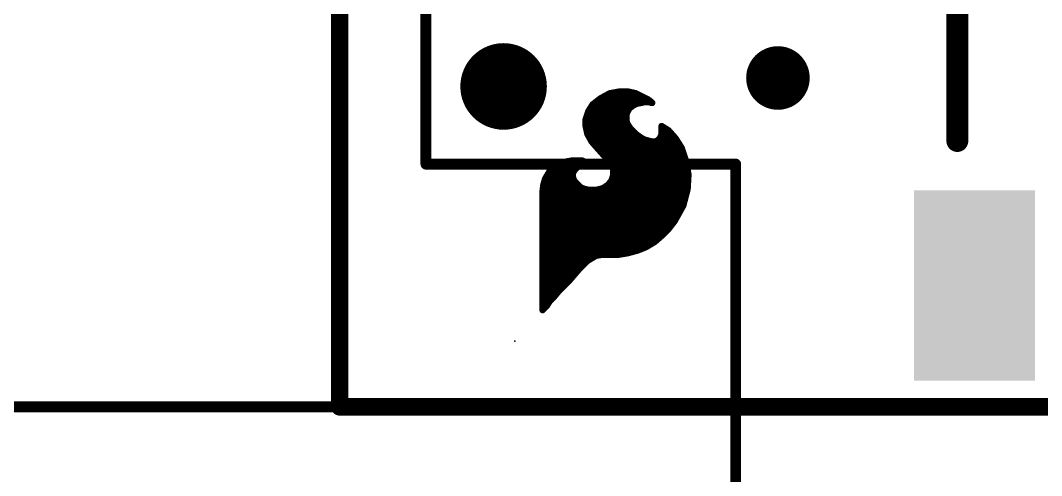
# Model space of a CAD drawing. Extents: x -38 to 69, y -31 to 38.
# Drawn here: x -3.7 to 8.14, y -0.8 to 4.48 of the extents above; entities that cross this region are included whole.
import ezdxf

# ---------------------------------------------------------------- set-up
doc = ezdxf.new("R2010")
doc.units = 0
for name, color, linetype in [('1', 12, 'CONTINUOUS'), ('16', 132, 'CONTINUOUS'), ('18', 110, 'CONTINUOUS'), ('20', 53, 'CONTINUOUS'), ('21', 41, 'CONTINUOUS'), ('23', 53, 'CONTINUOUS'), ('29', 253, 'CONTINUOUS'), ('30', 253, 'CONTINUOUS'), ('31', 253, 'CONTINUOUS'), ('44', 253, 'CONTINUOUS'), ('47', 253, 'CONTINUOUS'), ('49', 253, 'CONTINUOUS')]:
    doc.layers.add(name, color=color, linetype=linetype)

# ---------------------------------------------------------------- blocks, each defined once
blk = doc.blocks.new('RECT')
blk.add_solid([(-0.5, -0.5), (0.5, -0.5), (-0.5, 0.5), (0.5, 0.5)])
blk = doc.blocks.new('ROUNDV')
at = {"const_width": 0.5}
blk.add_lwpolyline([(0, -0.25, 1), (0, 0.25, 1), (0, -0.25)], format="xyb", dxfattribs=at)

msp = doc.modelspace()

# ---------------------------------------------------------------- linework, layer by layer
at = {"layer": '1', "const_width": 0.2032}
for points in [[(0, 20.32), (0, 0)], [(0, 0), (20.32, 0)]]:
    msp.add_lwpolyline(points, dxfattribs=at)
at = {"layer": '1', "const_width": 0.1016}
for points in [[(0, 0.0508, 1), (0, -0.0508)], [(-0.0508, 0, 1), (0.0508, 0)]]:
    msp.add_lwpolyline(points, format="xyb", dxfattribs=at)
at = {"layer": '16', "const_width": 0.2032}
for points in [[(0, 20.32), (0, 0)], [(0, 0), (20.32, 0)]]:
    msp.add_lwpolyline(points, dxfattribs=at)
at = {"layer": '16', "const_width": 0.1016}
for points in [[(0, 0.0508, 1), (0, -0.0508)], [(-0.0508, 0, 1), (0.0508, 0)]]:
    msp.add_lwpolyline(points, format="xyb", dxfattribs=at)
at = {"layer": '20', "const_width": 0.2032}
for points in [[(0, 20.32), (0, 0)], [(0, 0), (20.32, 0)]]:
    msp.add_lwpolyline(points, dxfattribs=at)
at = {"layer": '20', "const_width": 0.1016}
for points in [[(0, 0.0508, 1), (0, -0.0508)], [(-0.0508, 0, 1), (0.0508, 0)]]:
    msp.add_lwpolyline(points, format="xyb", dxfattribs=at)
at = {"layer": '20'}
msp.add_circle((1.9, 3.712), 0.4, dxfattribs=at)
at = {"layer": '21'}
for points, const_width in [([(7.16, 3.08), (7.16, 4.73)], 0.254), ([(3.132, 3.632), (3.022, 3.572)], 0.0762), ([(3.242, 3.652), (3.132, 3.632)], 0.0762), ([(3.342, 3.652), (3.242, 3.652)], 0.0762), ([(3.432, 3.632), (3.342, 3.652)], 0.0762), ([(3.572, 3.562), (3.432, 3.632)], 0.0762), ([(3.022, 3.572), (2.932, 3.502)], 0.0762), ([(3.0392, 3.5814), (3.5332, 3.5814)], 0.0762), ([(3.442, 3.512), (3.492, 3.522)], 0.0762), ([(3.492, 3.522), (3.532, 3.532)], 0.0762), ([(3.532, 3.532), (3.592, 3.532)], 0.0762), ([(3.612, 3.532), (3.572, 3.562)], 0.0762), ([(3.592, 3.532), (3.612, 3.522)], 0.0762), ([(3.622, 3.522), (3.612, 3.532)], 0.0762), ([(3.612, 3.522), (3.622, 3.522)], 0.0762), ([(2.882, 3.422), (2.852, 3.332)], 0.0762), ([(2.932, 3.502), (2.882, 3.422)], 0.0762), ([(2.8864, 3.429), (3.3405, 3.429)], 0.0762), ([(2.9361, 3.5052), (3.4284, 3.5052)], 0.0762), ([(3.322, 3.382), (3.332, 3.412)], 0.0762), ([(3.332, 3.412), (3.342, 3.432)], 0.0762), ([(3.342, 3.432), (3.362, 3.462)], 0.0762), ([(3.362, 3.462), (3.402, 3.492)], 0.0762), ([(3.402, 3.492), (3.442, 3.512)], 0.0762), ([(2.852, 3.332), (2.852, 3.252)], 0.0762), ([(2.852, 3.2766), (3.3356, 3.2766)], 0.0762), ([(2.8589, 3.3528), (3.322, 3.3528)], 0.0762), ([(3.322, 3.322), (3.322, 3.382)], 0.0762), ([(3.332, 3.282), (3.322, 3.322)], 0.0762), ([(3.372, 3.222), (3.332, 3.282)], 0.0762), ([(2.852, 3.252), (2.872, 3.162)], 0.0762), ([(2.8635, 3.2004), (3.3936, 3.2004)], 0.0762), ([(2.872, 3.162), (2.922, 3.072)], 0.0762), ([(3.432, 3.162), (3.372, 3.222)], 0.0762), ([(3.472, 3.132), (3.432, 3.162)], 0.0762), ([(3.732, 3.162), (3.722, 3.132)], 0.0762), ([(3.732, 3.252), (3.732, 3.162)], 0.0762), ([(3.812, 3.202), (3.732, 3.252)], 0.0762), ([(3.732, 3.2004), (3.8134, 3.2004)], 0.0762), ([(3.892, 3.112), (3.812, 3.202)], 0.0762), ([(2.893, 3.1242), (3.4837, 3.1242)], 0.0762), ([(2.922, 3.072), (2.992, 2.992)], 0.0762), ([(2.943, 3.048), (3.9327, 3.048)], 0.0762), ([(3.502, 3.112), (3.472, 3.132)], 0.0762), ([(3.542, 3.092), (3.502, 3.112)], 0.0762), ([(3.622, 3.072), (3.542, 3.092)], 0.0762), ([(3.652, 3.072), (3.622, 3.072)], 0.0762), ([(3.682, 3.082), (3.652, 3.072)], 0.0762), ([(3.712, 3.112), (3.682, 3.082)], 0.0762), ([(3.722, 3.132), (3.712, 3.112)], 0.0762), ([(3.7181, 3.1242), (3.8812, 3.1242)], 0.0762), ([(3.962, 3.002), (3.892, 3.112)], 0.0762), ([(2.992, 2.992), (3.072, 2.902)], 0.0762), ([(3.01, 2.9718), (3.9721, 2.9718)], 0.0762), ([(4.012, 2.852), (3.962, 3.002)], 0.0762), ([(2.532, 2.812), (2.492, 2.782)], 0.0762), ([(2.582, 2.832), (2.532, 2.812)], 0.0762), ([(2.5505, 2.8194), (2.8368, 2.8194)], 0.0762), ([(2.632, 2.842), (2.582, 2.832)], 0.0762), ([(2.692, 2.852), (2.632, 2.842)], 0.0762), ([(2.812, 2.852), (2.692, 2.852)], 0.0762), ([(2.802, 2.802), (2.842, 2.822)], 0.0762), ([(2.852, 2.832), (2.812, 2.852)], 0.0762), ([(2.842, 2.822), (2.852, 2.832)], 0.0762), ([(3.072, 2.902), (3.142, 2.832)], 0.0762), ([(3.0784, 2.8956), (3.9975, 2.8956)], 0.0762), ([(3.142, 2.832), (3.172, 2.752)], 0.0762), ([(3.1467, 2.8194), (4.0181, 2.8194)], 0.0762), ([(4.042, 2.692), (4.012, 2.852)], 0.0762), ([(2.442, 2.742), (2.382, 2.642)], 0.0762), ([(2.492, 2.782), (2.442, 2.742)], 0.0762), ([(2.4435, 2.7432), (2.7232, 2.7432)], 0.0762), ([(2.702, 2.702), (2.712, 2.732)], 0.0762), ([(2.702, 2.662), (2.702, 2.702)], 0.0762), ([(2.712, 2.732), (2.772, 2.792)], 0.0762), ([(2.772, 2.792), (2.802, 2.802)], 0.0762), ([(3.172, 2.752), (3.172, 2.682)], 0.0762), ([(3.172, 2.7432), (4.0324, 2.7432)], 0.0762), ([(4.032, 2.522), (4.042, 2.692)], 0.0762), ([(2.362, 2.572), (2.352, 2.492)], 0.0762), ([(2.382, 2.642), (2.362, 2.572)], 0.0762), ([(2.3674, 2.5908), (2.7432, 2.5908)], 0.0762), ([(2.397, 2.667), (2.702, 2.667)], 0.0762), ([(2.712, 2.632), (2.702, 2.662)], 0.0762), ([(2.732, 2.602), (2.712, 2.632)], 0.0762), ([(2.792, 2.542), (2.732, 2.602)], 0.0762), ([(3.112, 2.572), (3.052, 2.532)], 0.0762), ([(3.152, 2.622), (3.112, 2.572)], 0.0762), ([(3.127, 2.5908), (4.036, 2.5908)], 0.0762), ([(3.172, 2.682), (3.152, 2.622)], 0.0762), ([(3.167, 2.667), (4.0405, 2.667)], 0.0762), ([(2.352, 2.492), (2.352, 1.122)], 0.0762), ([(2.3548, 2.5146), (2.879, 2.5146)], 0.0762), ([(2.842, 2.522), (2.792, 2.542)], 0.0762), ([(2.892, 2.512), (2.842, 2.522)], 0.0762), ([(2.972, 2.512), (2.892, 2.512)], 0.0762), ([(3.052, 2.532), (2.972, 2.512)], 0.0762), ([(2.9824, 2.5146), (4.0301, 2.5146)], 0.0762), ([(3.982, 2.332), (4.032, 2.522)], 0.0762), ([(2.352, 2.4384), (4.01, 2.4384)], 0.0762), ([(2.352, 2.3622), (3.9899, 2.3622)], 0.0762), ([(3.882, 2.152), (3.982, 2.332)], 0.0762), ([(2.352, 2.286), (3.9564, 2.286)], 0.0762), ([(2.352, 2.2098), (3.9141, 2.2098)], 0.0762), ([(2.352, 2.1336), (3.8677, 2.1336)], 0.0762), ([(3.812, 2.062), (3.882, 2.152)], 0.0762), ([(2.352, 2.0574), (3.8074, 2.0574)], 0.0762), ([(2.352, 1.9812), (3.7311, 1.9812)], 0.0762), ([(3.652, 1.912), (3.732, 1.982)], 0.0762), ([(3.732, 1.982), (3.812, 2.062)], 0.0762), ([(2.352, 1.905), (3.6403, 1.905)], 0.0762), ([(3.552, 1.852), (3.652, 1.912)], 0.0762), ([(2.352, 1.8288), (3.494, 1.8288)], 0.0762), ([(2.352, 1.7526), (2.9756, 1.7526)], 0.0762), ([(2.872, 1.692), (2.972, 1.752)], 0.0762), ([(2.972, 1.752), (3.032, 1.762)], 0.0762), ([(3.032, 1.762), (3.222, 1.762)], 0.0762), ([(3.222, 1.762), (3.342, 1.782)], 0.0762), ([(3.342, 1.782), (3.452, 1.812)], 0.0762), ([(3.452, 1.812), (3.552, 1.852)], 0.0762), ([(2.352, 1.6764), (2.8564, 1.6764)], 0.0762), ([(2.772, 1.592), (2.872, 1.692)], 0.0762), ([(2.352, 1.6002), (2.7802, 1.6002)], 0.0762), ([(2.352, 1.524), (2.7137, 1.524)], 0.0762), ([(2.652, 1.452), (2.772, 1.592)], 0.0762), ([(2.352, 1.4478), (2.6478, 1.4478)], 0.0762), ([(2.532, 1.332), (2.652, 1.452)], 0.0762), ([(2.352, 1.3716), (2.5716, 1.3716)], 0.0762), ([(2.352, 1.2954), (2.5015, 1.2954)], 0.0762), ([(2.432, 1.222), (2.482, 1.272)], 0.0762), ([(2.482, 1.272), (2.532, 1.332)], 0.0762), ([(2.352, 1.2192), (2.4303, 1.2192)], 0.0762), ([(2.352, 1.122), (2.402, 1.172)], 0.0762), ([(2.402, 1.172), (2.432, 1.222)], 0.0762), ([(2.352, 1.143), (2.373, 1.143)], 0.0762)]:
    msp.add_lwpolyline(points, dxfattribs=dict(at, const_width=const_width))
for points, const_width in [([(3.1286, 3.6507, 1), (3.1354, 3.6133)], 0.0381), ([(3.1411, 3.6153, 1), (3.1229, 3.6487)], 0.0381), ([(3.242, 3.6711, 1), (3.242, 3.633)], 0.0381), ([(3.2454, 3.6333, 1), (3.2386, 3.6707)], 0.0381), ([(3.3461, 3.6706, 1), (3.3379, 3.6334)], 0.0381), ([(3.342, 3.633, 1), (3.342, 3.6711)], 0.0381), ([(3.4405, 3.649, 1), (3.4235, 3.615)], 0.0381), ([(3.0129, 3.5887, 1), (3.0311, 3.5553)], 0.0381), ([(3.0337, 3.557, 1), (3.0103, 3.587)], 0.0381), ([(3.0392, 3.6005, 1), (3.0392, 3.5624)], 0.0381), ([(3.4279, 3.6134, 1), (3.4361, 3.6506)], 0.0381), ([(3.4874, 3.5405, 1), (3.4966, 3.5035)], 0.0381), ([(3.4957, 3.5033, 1), (3.4883, 3.5407)], 0.0381), ([(3.532, 3.5511, 1), (3.532, 3.513)], 0.0381), ([(3.5366, 3.5135, 1), (3.5274, 3.5505)], 0.0381), ([(3.5332, 3.5624, 1), (3.5332, 3.6005)], 0.0381), ([(3.5834, 3.5772, 1), (3.5606, 3.5468)], 0.0381), ([(3.5635, 3.545, 1), (3.5805, 3.579)], 0.0381), ([(3.6005, 3.549, 1), (3.5835, 3.515)], 0.0381), ([(3.592, 3.513, 1), (3.592, 3.5511)], 0.0381), ([(3.6255, 3.5455, 1), (3.5985, 3.5185)], 0.0381), ([(3.612, 3.5411, 1), (3.612, 3.503)], 0.0381), ([(3.6006, 3.5168, 1), (3.6234, 3.5472)], 0.0381), ([(3.6035, 3.505, 1), (3.6205, 3.539)], 0.0381), ([(3.6085, 3.5085, 1), (3.6355, 3.5355)], 0.0381), ([(3.622, 3.503, 1), (3.622, 3.5411)], 0.0381), ([(2.8658, 3.4321, 1), (2.8982, 3.4119)], 0.0381), ([(2.9001, 3.416, 1), (2.8639, 3.428)], 0.0381), ([(2.8864, 3.4481, 1), (2.8864, 3.41)], 0.0381), ([(2.9203, 3.517, 1), (2.9437, 3.487)], 0.0381), ([(2.9482, 3.4919, 1), (2.9158, 3.5121)], 0.0381), ([(2.9361, 3.5243, 1), (2.9361, 3.4862)], 0.0381), ([(3.315, 3.4205, 1), (3.349, 3.4035)], 0.0381), ([(3.3501, 3.406, 1), (3.3139, 3.418)], 0.0381), ([(3.3261, 3.4426, 1), (3.3579, 3.4214)], 0.0381), ([(3.359, 3.4235, 1), (3.325, 3.4405)], 0.0381), ([(3.3405, 3.41, 1), (3.3405, 3.4481)], 0.0381), ([(3.3506, 3.4772, 1), (3.3734, 3.4468)], 0.0381), ([(3.3779, 3.4514, 1), (3.3461, 3.4726)], 0.0381), ([(3.3935, 3.509, 1), (3.4105, 3.475)], 0.0381), ([(3.4134, 3.4768, 1), (3.3906, 3.5072)], 0.0381), ([(3.4383, 3.5307, 1), (3.4457, 3.4933)], 0.0381), ([(3.4284, 3.4862, 1), (3.4284, 3.5243)], 0.0381), ([(3.4505, 3.495, 1), (3.4335, 3.529)], 0.0381), ([(2.8339, 3.338, 1), (2.8701, 3.326)], 0.0381), ([(2.852, 3.2957, 1), (2.852, 3.2576)], 0.0381), ([(2.8711, 3.332, 1), (2.833, 3.332)], 0.0381), ([(2.8589, 3.3719, 1), (2.8589, 3.3338)], 0.0381), ([(3.3411, 3.382, 1), (3.303, 3.382)], 0.0381), ([(3.3039, 3.388, 1), (3.3401, 3.376)], 0.0381), ([(3.3405, 3.3266, 1), (3.3035, 3.3174)], 0.0381), ([(3.303, 3.322, 1), (3.3411, 3.322)], 0.0381), ([(3.3479, 3.2926, 1), (3.3161, 3.2714)], 0.0381), ([(3.322, 3.3338, 1), (3.322, 3.3719)], 0.0381), ([(3.3356, 3.2576, 1), (3.3356, 3.2957)], 0.0381), ([(2.8706, 3.2561, 1), (2.8334, 3.2479)], 0.0381), ([(2.833, 3.252, 1), (2.8711, 3.252)], 0.0381), ([(2.8635, 3.2195, 1), (2.8635, 3.1814)], 0.0381), ([(2.8887, 3.1713, 1), (2.8553, 3.1527)], 0.0381), ([(3.3135, 3.2774, 1), (3.3505, 3.2866)], 0.0381), ([(3.3855, 3.2355, 1), (3.3585, 3.2085)], 0.0381), ([(3.3561, 3.2114, 1), (3.3879, 3.2326)], 0.0381), ([(3.3936, 3.1814, 1), (3.3936, 3.2195)], 0.0381), ([(3.4434, 3.1772, 1), (3.4206, 3.1468)], 0.0381), ([(3.7421, 3.2682, 1), (3.7219, 3.2358)], 0.0381), ([(3.732, 3.2195, 1), (3.732, 3.1814)], 0.0381), ([(3.7511, 3.252, 1), (3.713, 3.252)], 0.0381), ([(3.7501, 3.156, 1), (3.7139, 3.168)], 0.0381), ([(3.8262, 3.2147, 1), (3.7978, 3.1893)], 0.0381), ([(3.8019, 3.1858, 1), (3.8221, 3.2182)], 0.0381), ([(3.8134, 3.1814, 1), (3.8134, 3.2195)], 0.0381), ([(2.8534, 3.1579, 1), (2.8906, 3.1661)], 0.0381), ([(2.893, 3.1433, 1), (2.893, 3.1052)], 0.0381), ([(2.9363, 3.0845, 1), (2.9077, 3.0595)], 0.0381), ([(2.9053, 3.0627, 1), (2.9387, 3.0813)], 0.0381), ([(2.943, 3.0671, 1), (2.943, 3.029)], 0.0381), ([(3.4185, 3.1485, 1), (3.4455, 3.1755)], 0.0381), ([(3.4826, 3.1479, 1), (3.4614, 3.1161)], 0.0381), ([(3.4606, 3.1168, 1), (3.4834, 3.1472)], 0.0381), ([(3.5105, 3.129, 1), (3.4935, 3.095)], 0.0381), ([(3.4837, 3.1052, 1), (3.4837, 3.1433)], 0.0381), ([(3.4914, 3.0961, 1), (3.5126, 3.1279)], 0.0381), ([(3.5466, 3.1105, 1), (3.5374, 3.0735)], 0.0381), ([(3.5335, 3.075, 1), (3.5505, 3.109)], 0.0381), ([(3.622, 3.0911, 1), (3.622, 3.053)], 0.0381), ([(3.6174, 3.0535, 1), (3.6266, 3.0905)], 0.0381), ([(3.646, 3.0901, 1), (3.658, 3.0539)], 0.0381), ([(3.652, 3.053, 1), (3.652, 3.0911)], 0.0381), ([(3.6685, 3.0955, 1), (3.6955, 3.0685)], 0.0381), ([(3.688, 3.0639, 1), (3.676, 3.1001)], 0.0381), ([(3.695, 3.1205, 1), (3.729, 3.1035)], 0.0381), ([(3.7255, 3.0985, 1), (3.6985, 3.1255)], 0.0381), ([(3.7181, 3.1433, 1), (3.7181, 3.1052)], 0.0381), ([(3.7039, 3.138, 1), (3.7401, 3.126)], 0.0381), ([(3.739, 3.1235, 1), (3.705, 3.1405)], 0.0381), ([(3.713, 3.162, 1), (3.7511, 3.162)], 0.0381), ([(3.9081, 3.1222, 1), (3.8759, 3.1018)], 0.0381), ([(3.8778, 3.0993, 1), (3.9062, 3.1247)], 0.0381), ([(3.8812, 3.1052, 1), (3.8812, 3.1433)], 0.0381), ([(3.9327, 3.029, 1), (3.9327, 3.0671)], 0.0381), ([(7.0965, 3.08, 1), (7.2235, 3.08)], 0.127), ([(3.0062, 3.0047, 1), (2.9778, 2.9793)], 0.0381), ([(2.9777, 2.9795, 1), (3.0063, 3.0045)], 0.0381), ([(3.01, 2.9909, 1), (3.01, 2.9527)], 0.0381), ([(3.9801, 3.008, 1), (3.9439, 2.996)], 0.0381), ([(3.9459, 2.9918, 1), (3.9781, 3.0122)], 0.0381), ([(3.9721, 2.9527, 1), (3.9721, 2.9909)], 0.0381), ([(2.5249, 2.8297, 1), (2.5391, 2.7943)], 0.0381), ([(2.5434, 2.7968, 1), (2.5206, 2.8272)], 0.0381), ([(2.5505, 2.8385, 1), (2.5505, 2.8004)], 0.0381), ([(2.5783, 2.8507, 1), (2.5857, 2.8133)], 0.0381), ([(2.5891, 2.8143, 1), (2.5749, 2.8497)], 0.0381), ([(2.6289, 2.8608, 1), (2.6351, 2.8232)], 0.0381), ([(2.6357, 2.8233, 1), (2.6283, 2.8607)], 0.0381), ([(2.692, 2.8711, 1), (2.692, 2.833)], 0.0381), ([(2.6951, 2.8332, 1), (2.6889, 2.8708)], 0.0381), ([(2.8205, 2.869, 1), (2.8035, 2.835)], 0.0381), ([(2.812, 2.833, 1), (2.812, 2.8711)], 0.0381), ([(2.8285, 2.8355, 1), (2.8555, 2.8085)], 0.0381), ([(2.8505, 2.805, 1), (2.8335, 2.839)], 0.0381), ([(2.8368, 2.8004, 1), (2.8368, 2.8385)], 0.0381), ([(2.8655, 2.8185, 1), (2.8385, 2.8455)], 0.0381), ([(2.8435, 2.815, 1), (2.8605, 2.849)], 0.0381), ([(3.0855, 2.9155, 1), (3.0585, 2.8885)], 0.0381), ([(3.0578, 2.8893, 1), (3.0862, 2.9147)], 0.0381), ([(3.0784, 2.9146, 1), (3.0784, 2.8765)], 0.0381), ([(3.1598, 2.8387, 1), (3.1242, 2.8253)], 0.0381), ([(3.1467, 2.8385, 1), (3.1467, 2.8004)], 0.0381), ([(3.1285, 2.8185, 1), (3.1555, 2.8455)], 0.0381), ([(4.0307, 2.8555, 1), (3.9933, 2.8485)], 0.0381), ([(3.9939, 2.846, 1), (4.0301, 2.858)], 0.0381), ([(3.9975, 2.8765, 1), (3.9975, 2.9146)], 0.0381), ([(4.0181, 2.8004, 1), (4.0181, 2.8385)], 0.0381), ([(2.4301, 2.7569, 1), (2.4539, 2.7271)], 0.0381), ([(2.4435, 2.7623, 1), (2.4435, 2.7242)], 0.0381), ([(2.4583, 2.7322, 1), (2.4257, 2.7518)], 0.0381), ([(2.4806, 2.7972, 1), (2.5034, 2.7668)], 0.0381), ([(2.5039, 2.7671, 1), (2.4801, 2.7969)], 0.0381), ([(2.721, 2.702, 1), (2.6829, 2.702)], 0.0381), ([(2.6839, 2.708, 1), (2.7201, 2.696)], 0.0381), ([(2.6985, 2.7455, 1), (2.7255, 2.7185)], 0.0381), ([(2.7301, 2.726, 1), (2.6939, 2.738)], 0.0381), ([(2.7232, 2.7242, 1), (2.7232, 2.7623)], 0.0381), ([(2.766, 2.8101, 1), (2.778, 2.7739)], 0.0381), ([(2.7855, 2.7785, 1), (2.7585, 2.8055)], 0.0381), ([(2.7935, 2.819, 1), (2.8105, 2.785)], 0.0381), ([(2.808, 2.7839, 1), (2.796, 2.8201)], 0.0381), ([(3.172, 2.7623, 1), (3.172, 2.7242)], 0.0381), ([(3.1911, 2.752, 1), (3.153, 2.752)], 0.0381), ([(3.1542, 2.7453, 1), (3.1898, 2.7587)], 0.0381), ([(4.061, 2.6909, 1), (4.023, 2.6931)], 0.0381), ([(4.0324, 2.7242, 1), (4.0324, 2.7623)], 0.0381), ([(2.3809, 2.5696, 1), (2.3431, 2.5744)], 0.0381), ([(2.3674, 2.6099, 1), (2.3674, 2.5718)], 0.0381), ([(2.3657, 2.6518, 1), (2.3983, 2.6322)], 0.0381), ([(2.4003, 2.6368, 1), (2.3637, 2.6472)], 0.0381), ([(2.397, 2.6861, 1), (2.397, 2.648)], 0.0381), ([(2.7201, 2.668, 1), (2.6839, 2.656)], 0.0381), ([(2.6829, 2.662, 1), (2.721, 2.662)], 0.0381), ([(2.7279, 2.6426, 1), (2.6961, 2.6214)], 0.0381), ([(2.6939, 2.626, 1), (2.7301, 2.638)], 0.0381), ([(2.702, 2.648, 1), (2.702, 2.6861)], 0.0381), ([(2.7455, 2.6155, 1), (2.7185, 2.5885)], 0.0381), ([(2.7161, 2.5914, 1), (2.7479, 2.6126)], 0.0381), ([(2.7432, 2.5718, 1), (2.7432, 2.6099)], 0.0381), ([(3.1226, 2.5561, 1), (3.1014, 2.5879)], 0.0381), ([(3.127, 2.6099, 1), (3.127, 2.5718)], 0.0381), ([(3.1339, 2.628, 1), (3.1701, 2.616)], 0.0381), ([(3.1669, 2.6101, 1), (3.1371, 2.6339)], 0.0381), ([(3.167, 2.6861, 1), (3.167, 2.648)], 0.0381), ([(3.153, 2.682, 1), (3.1911, 2.682)], 0.0381), ([(3.1901, 2.676, 1), (3.1539, 2.688)], 0.0381), ([(4.0233, 2.6885, 1), (4.0607, 2.6955)], 0.0381), ([(4.036, 2.5718, 1), (4.036, 2.6099)], 0.0381), ([(4.0405, 2.648, 1), (4.0405, 2.6861)], 0.0381), ([(2.3331, 2.4944, 1), (2.3709, 2.4896)], 0.0381), ([(2.3711, 2.492, 1), (2.333, 2.492)], 0.0381), ([(2.3548, 2.5337, 1), (2.3548, 2.4956)], 0.0381), ([(2.3437, 2.5772, 1), (2.3803, 2.5668)], 0.0381), ([(2.7991, 2.5597, 1), (2.7849, 2.5243)], 0.0381), ([(2.7785, 2.5285, 1), (2.8055, 2.5555)], 0.0381), ([(2.8457, 2.5407, 1), (2.8383, 2.5033)], 0.0381), ([(2.8349, 2.5043, 1), (2.8491, 2.5397)], 0.0381), ([(2.892, 2.5311, 1), (2.892, 2.4929)], 0.0381), ([(2.879, 2.4956, 1), (2.879, 2.5337)], 0.0381), ([(2.8883, 2.4933, 1), (2.8957, 2.5307)], 0.0381), ([(2.9674, 2.5305, 1), (2.9766, 2.4935)], 0.0381), ([(2.9824, 2.5337, 1), (2.9824, 2.4956)], 0.0381), ([(2.972, 2.4929, 1), (2.972, 2.5311)], 0.0381), ([(3.0414, 2.5479, 1), (3.0626, 2.5161)], 0.0381), ([(3.0566, 2.5135, 1), (3.0474, 2.5505)], 0.0381), ([(3.0971, 2.5839, 1), (3.1269, 2.5601)], 0.0381), ([(4.013, 2.5231, 1), (4.051, 2.5209)], 0.0381), ([(4.0504, 2.5172, 1), (4.0136, 2.5268)], 0.0381), ([(4.0301, 2.4956, 1), (4.0301, 2.5337)], 0.0381), ([(2.352, 2.4575, 1), (2.352, 2.4194)], 0.0381), ([(2.352, 2.3813, 1), (2.352, 2.3432)], 0.0381), ([(3.9987, 2.3227, 1), (3.9653, 2.3413)], 0.0381), ([(3.9899, 2.3432, 1), (3.9899, 2.3813)], 0.0381), ([(4.01, 2.4194, 1), (4.01, 2.4575)], 0.0381), ([(2.352, 2.3051, 1), (2.352, 2.267)], 0.0381), ([(3.9564, 2.267, 1), (3.9564, 2.3051)], 0.0381), ([(3.9636, 2.3368, 1), (4.0004, 2.3272)], 0.0381), ([(2.352, 2.2288, 1), (2.352, 2.1907)], 0.0381), ([(2.352, 2.1526, 1), (2.352, 2.1145)], 0.0381), ([(3.8653, 2.1613, 1), (3.8987, 2.1427)], 0.0381), ([(3.897, 2.1403, 1), (3.867, 2.1637)], 0.0381), ([(3.8677, 2.1145, 1), (3.8677, 2.1526)], 0.0381), ([(3.9141, 2.1907, 1), (3.9141, 2.2288)], 0.0381), ([(2.352, 2.0764, 1), (2.352, 2.0383)], 0.0381), ([(2.352, 2.0002, 1), (2.352, 1.9622)], 0.0381), ([(3.7185, 1.9955, 1), (3.7455, 1.9685)], 0.0381), ([(3.7445, 1.9677, 1), (3.7195, 1.9963)], 0.0381), ([(3.7311, 1.9622, 1), (3.7311, 2.0002)], 0.0381), ([(3.797, 2.0737, 1), (3.827, 2.0503)], 0.0381), ([(3.8255, 2.0485, 1), (3.7985, 2.0755)], 0.0381), ([(3.8074, 2.0383, 1), (3.8074, 2.0764)], 0.0381), ([(2.352, 1.9241, 1), (2.352, 1.886)], 0.0381), ([(3.6395, 1.9263, 1), (3.6645, 1.8977)], 0.0381), ([(3.6403, 1.886, 1), (3.6403, 1.9241)], 0.0381), ([(3.6618, 1.8957, 1), (3.6422, 1.9283)], 0.0381), ([(2.352, 1.8478, 1), (2.352, 1.8097)], 0.0381), ([(2.352, 1.7717, 1), (2.352, 1.7336)], 0.0381), ([(2.9689, 1.7708, 1), (2.9751, 1.7332)], 0.0381), ([(2.9818, 1.7357, 1), (2.9622, 1.7683)], 0.0381), ([(2.9756, 1.7336, 1), (2.9756, 1.7717)], 0.0381), ([(3.032, 1.7811, 1), (3.032, 1.7429)], 0.0381), ([(3.0351, 1.7432, 1), (3.0289, 1.7808)], 0.0381), ([(3.2189, 1.7808, 1), (3.2251, 1.7432)], 0.0381), ([(3.222, 1.7429, 1), (3.222, 1.7811)], 0.0381), ([(3.337, 1.8004, 1), (3.347, 1.7636)], 0.0381), ([(3.3451, 1.7632, 1), (3.3389, 1.8008)], 0.0381), ([(3.4449, 1.8297, 1), (3.4591, 1.7943)], 0.0381), ([(3.457, 1.7936, 1), (3.447, 1.8304)], 0.0381), ([(3.494, 1.8097, 1), (3.494, 1.8478)], 0.0381), ([(3.5422, 1.8683, 1), (3.5618, 1.8357)], 0.0381), ([(3.5591, 1.8343, 1), (3.5449, 1.8697)], 0.0381), ([(2.352, 1.6955, 1), (2.352, 1.6574)], 0.0381), ([(2.8622, 1.7083, 1), (2.8818, 1.6757)], 0.0381), ([(2.8564, 1.6574, 1), (2.8564, 1.6955)], 0.0381), ([(2.8855, 1.6785, 1), (2.8585, 1.7055)], 0.0381), ([(2.352, 1.6193, 1), (2.352, 1.5812)], 0.0381), ([(2.352, 1.5431, 1), (2.352, 1.505)], 0.0381), ([(2.7137, 1.505, 1), (2.7137, 1.5431)], 0.0381), ([(2.7585, 1.6055, 1), (2.7855, 1.5785)], 0.0381), ([(2.7865, 1.5796, 1), (2.7575, 1.6044)], 0.0381), ([(2.7802, 1.5812, 1), (2.7802, 1.6193)], 0.0381), ([(2.352, 1.4668, 1), (2.352, 1.4287)], 0.0381), ([(2.6375, 1.4644, 1), (2.6665, 1.4396)], 0.0381), ([(2.6655, 1.4385, 1), (2.6385, 1.4655)], 0.0381), ([(2.6478, 1.4287, 1), (2.6478, 1.4668)], 0.0381), ([(2.352, 1.3907, 1), (2.352, 1.3526)], 0.0381), ([(2.352, 1.3145, 1), (2.352, 1.2764)], 0.0381), ([(2.4674, 1.2842, 1), (2.4966, 1.2598)], 0.0381), ([(2.4955, 1.2585, 1), (2.4685, 1.2855)], 0.0381), ([(2.5015, 1.2764, 1), (2.5015, 1.3145)], 0.0381), ([(2.5185, 1.3455, 1), (2.5455, 1.3185)], 0.0381), ([(2.5466, 1.3198, 1), (2.5174, 1.3442)], 0.0381), ([(2.5716, 1.3526, 1), (2.5716, 1.3907)], 0.0381), ([(2.352, 1.2383, 1), (2.352, 1.2002)], 0.0381), ([(2.3857, 1.1818, 1), (2.4183, 1.1622)], 0.0381), ([(2.4155, 1.1585, 1), (2.3885, 1.1855)], 0.0381), ([(2.4185, 1.2355, 1), (2.4455, 1.2085)], 0.0381), ([(2.4483, 1.2122, 1), (2.4157, 1.2318)], 0.0381), ([(2.4303, 1.2002, 1), (2.4303, 1.2383)], 0.0381), ([(2.352, 1.1621, 1), (2.352, 1.124)], 0.0381), ([(2.3385, 1.1355, 1), (2.3655, 1.1085)], 0.0381), ([(2.333, 1.122, 1), (2.3711, 1.122)], 0.0381), ([(2.373, 1.124, 1), (2.373, 1.1621)], 0.0381)]:
    msp.add_lwpolyline(points, format="xyb", dxfattribs=dict(at, const_width=const_width))
at = {"layer": '23'}
msp.add_point((2.032, 0.762), dxfattribs=at)
at = {"layer": '29', "const_width": 0.5016}
msp.add_lwpolyline([(1.9, 3.4612, 1), (1.9, 3.9628, 1), (1.9, 3.4612)], format="xyb", dxfattribs=at)
at = {"layer": '30', "const_width": 0.5016}
msp.add_lwpolyline([(1.9, 3.4612, 1), (1.9, 3.9628, 1), (1.9, 3.4612)], format="xyb", dxfattribs=at)
at = {"layer": '44'}
msp.add_circle((5.08, 3.81), 0.1905, dxfattribs=at)
at = {"layer": '47', "const_width": 0.13}
msp.add_lwpolyline([(0, 0), (-13.38, 0)], dxfattribs=at)
at = {"layer": '47', "const_width": 0.065}
msp.add_lwpolyline([(0, -0.0325, 1), (0, 0.0325)], format="xyb", dxfattribs=at)
at = {"layer": '49', "const_width": 0.127}
for points in [[(1, 2.812), (1, 7.812)], [(4.59, 2.812), (1, 2.812)], [(4.59, -1.988), (4.59, 2.812)]]:
    msp.add_lwpolyline(points, dxfattribs=at)
at = {"layer": '49', "const_width": 0.0635}
for points in [[(1, 2.8438, 1), (1, 2.7803)], [(0.9683, 2.812, 1), (1.0317, 2.812)], [(4.6217, 2.812, 1), (4.5583, 2.812)], [(4.59, 2.7803, 1), (4.59, 2.8438)]]:
    msp.add_lwpolyline(points, format="xyb", dxfattribs=at)

# ---------------------------------------------------------------- block references
at = {"layer": '1', "xscale": 1.2, "yscale": 2}
msp.add_blockref('RECT', (7.36, 1.405), dxfattribs=at)
at = {"layer": '18', "xscale": 0.7366, "yscale": 0.7366}
msp.add_blockref('ROUNDV', (5.08, 3.81), dxfattribs=at)
msp.add_blockref('ROUNDV', (5.08, 3.81), dxfattribs=at)
at = {"layer": '29', "xscale": 1.4032, "yscale": 2.2032}
msp.add_blockref('RECT', (7.36, 1.405), dxfattribs=at)
at = {"layer": '31', "xscale": 1.2, "yscale": 2}
msp.add_blockref('RECT', (7.36, 1.405), dxfattribs=at)

doc.saveas('drawing.dxf')
